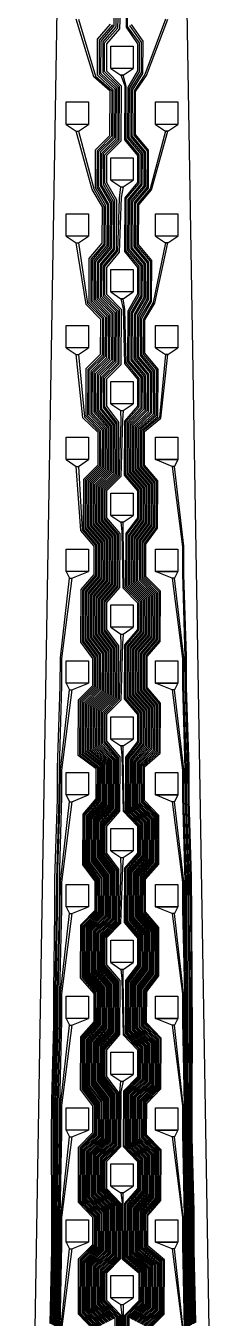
# Model space of a CAD drawing. Header units: inches. Extents: x 106592 to 209533, y 57057 to 74911.
# Drawn here: x 114342 to 114428, y 66934 to 67512 of the extents above; entities that cross this region are included whole.
import ezdxf

# ---------------------------------------------------------------- set-up
doc = ezdxf.new("R2010")
doc.units = ezdxf.units.IN
doc.header["$MEASUREMENT"] = 0
for name, color, linetype in [('metal', 221, 'Continuous'), ('nitride window', 40, 'Continuous'), ('profile', 140, 'Continuous')]:
    doc.layers.add(name, color=color, linetype=linetype)

msp = doc.modelspace()

# ---------------------------------------------------------------- linework, layer by layer
at = {"layer": 'metal'}
for points in [[(114377.54, 66932.12), (114371.04, 66938.87), (114371.1, 66957.5), (114377.47, 66964), (114377.54, 66982.12), (114371.04, 66988.87), (114371.1, 67007.5), (114377.47, 67014), (114377.54, 67032.12), (114372.04, 67039.37), (114372.09, 67056.99), (114377.97, 67063.74), (114378.04, 67082.37), (114372.04, 67089.37), (114372.09, 67106.99), (114378.47, 67113.49), (114378.54, 67132.62), (114373.04, 67139.87), (114373.09, 67156.47), (114378.96, 67163.23), (114379.04, 67182.87), (114372.14, 67189.42), (114372.19, 67206.93), (114378.66, 67213.38), (114378.74, 67232.72), (114373.34, 67240.02), (114373.38, 67256.32), (114379.26, 67263.07), (114379.34, 67283.02), (114373.34, 67290.02), (114373.38, 67306.32), (114379.85, 67312.77), (114379.94, 67333.32), (114374.04, 67340.37), (114374.08, 67355.96), (114380.55, 67362.4), (114380.64, 67383.67), (114374.04, 67390.37), (114374.08, 67405.96), (114379.85, 67412.77), (114379.94, 67433.32), (114375.44, 67441.07), (114375.47, 67455.23), (114381.94, 67461.68), (114382.04, 67484.37), (114375.14, 67490.92), (114375.17, 67505.39), (114381.05, 67512.15), (114381.14, 67533.92)], [(114381.94, 67534.32), (114381.84, 67511.74), (114375.96, 67504.98), (114375.94, 67491.32), (114382.74, 67484.72), (114382.63, 67461.32), (114376.16, 67454.87), (114376.14, 67441.42), (114380.64, 67433.67), (114380.55, 67412.4), (114374.77, 67405.6), (114374.74, 67390.72), (114381.34, 67384.02), (114381.24, 67362.04), (114374.77, 67355.6), (114374.74, 67340.72), (114380.54, 67333.62), (114380.45, 67312.46), (114373.98, 67306.01), (114373.94, 67290.32), (114379.94, 67283.32), (114379.85, 67262.77), (114373.98, 67256.01), (114373.94, 67240.32), (114379.34, 67233.02), (114379.26, 67213.07), (114372.79, 67206.63), (114372.74, 67189.72), (114379.54, 67183.12), (114379.46, 67162.97), (114373.58, 67156.21), (114373.54, 67140.12), (114379.04, 67132.87), (114378.96, 67113.23), (114372.59, 67106.73), (114372.54, 67089.62), (114378.54, 67082.62), (114378.47, 67063.49), (114372.59, 67056.73), (114372.54, 67039.62), (114378.04, 67032.37), (114377.97, 67013.74), (114371.6, 67007.24), (114371.54, 66989.12), (114378.04, 66982.37), (114377.97, 66963.74), (114371.6, 66957.24), (114371.54, 66939.12), (114378.04, 66932.37)], [(114378.54, 66932.62), (114372.04, 66939.37), (114372.09, 66956.99), (114378.47, 66963.49), (114378.54, 66982.62), (114372.04, 66989.37), (114372.09, 67006.99), (114378.47, 67013.49), (114378.54, 67032.62), (114373.04, 67039.87), (114373.09, 67056.47), (114378.96, 67063.23), (114379.04, 67082.87), (114373.04, 67089.87), (114373.09, 67106.47), (114379.46, 67112.97), (114379.54, 67133.12), (114374.04, 67140.37), (114374.08, 67155.96), (114379.95, 67162.71), (114380.04, 67183.37), (114373.34, 67190.02), (114373.38, 67206.32), (114379.85, 67212.77), (114379.94, 67233.32), (114374.54, 67240.62), (114374.57, 67255.7), (114380.45, 67262.46), (114380.54, 67283.62), (114374.54, 67290.62), (114374.57, 67305.7), (114381.05, 67312.15), (114381.14, 67333.92), (114375.44, 67341.07), (114375.47, 67355.23), (114381.94, 67361.68), (114382.04, 67384.37), (114375.44, 67391.07), (114375.47, 67405.23), (114381.24, 67412.04), (114381.34, 67434.02), (114376.84, 67441.77), (114376.86, 67454.51), (114383.33, 67460.96), (114383.44, 67485.07), (114376.74, 67491.72), (114376.76, 67504.56), (114382.63, 67511.32), (114383.54, 67535.12)], [(114384.34, 67535.52), (114383.43, 67510.91), (114377.55, 67504.15), (114377.55, 67492.13), (114384.14, 67485.42), (114384.02, 67460.6), (114377.55, 67454.15), (114377.54, 67442.12), (114382.04, 67434.37), (114381.94, 67411.68), (114376.16, 67404.87), (114376.14, 67391.42), (114382.74, 67384.72), (114382.63, 67361.32), (114376.16, 67354.87), (114376.14, 67341.42), (114381.74, 67334.22), (114381.64, 67311.84), (114375.17, 67305.39), (114375.14, 67290.92), (114381.14, 67283.92), (114381.05, 67262.15), (114375.17, 67255.39), (114375.14, 67240.92), (114380.54, 67233.62), (114380.45, 67212.46), (114373.98, 67206.01), (114373.94, 67190.32), (114380.54, 67183.62), (114380.45, 67162.46), (114374.57, 67155.7), (114374.54, 67140.62), (114380.04, 67133.37), (114379.95, 67112.71), (114373.58, 67106.21), (114373.54, 67090.12), (114379.54, 67083.12), (114379.46, 67062.97), (114373.58, 67056.21), (114373.54, 67040.12), (114379.04, 67032.87), (114378.96, 67013.23), (114372.59, 67006.73), (114372.54, 66989.62), (114379.04, 66982.87), (114378.96, 66963.23), (114372.59, 66956.73), (114372.54, 66939.62), (114379.04, 66932.87)], [(114386.44, 67534.92), (114386.34, 67511.52), (114391.54, 67504.12), (114391.52, 67492.09), (114387.13, 67484.56), (114387.04, 67461.87), (114392.94, 67454.82), (114392.91, 67441.37), (114387.13, 67434.56), (114387.04, 67411.87), (114392.94, 67404.82), (114392.91, 67391.37), (114388.52, 67383.84), (114388.44, 67362.57), (114394.34, 67355.52), (114394.3, 67340.65), (114388.02, 67334.1), (114387.94, 67312.32), (114393.94, 67305.32), (114393.9, 67290.86), (114388.62, 67283.79), (114388.54, 67262.62), (114395.14, 67255.92), (114395.09, 67240.24), (114389.22, 67233.48), (114389.14, 67212.92), (114395.14, 67205.92), (114395.09, 67190.24), (114389.12, 67183.53), (114389.04, 67162.87), (114395.54, 67156.12), (114395.49, 67140.03), (114389.61, 67133.27), (114389.54, 67113.12), (114395.54, 67106.12), (114395.49, 67090.03), (114390.11, 67083.02), (114390.04, 67063.37), (114396.54, 67056.62), (114396.48, 67039.52), (114390.11, 67033.02), (114390.04, 67013.37), (114396.54, 67006.62), (114396.48, 66989.52), (114390.6, 66982.76), (114390.54, 66963.62), (114398.04, 66957.37), (114397.97, 66938.74), (114391.6, 66932.24)], [(114392.09, 66931.99), (114398.47, 66938.49), (114398.54, 66957.62), (114391.04, 66963.87), (114391.1, 66982.5), (114396.98, 66989.26), (114397.04, 67006.87), (114390.54, 67013.62), (114390.6, 67032.76), (114396.98, 67039.26), (114397.04, 67056.87), (114390.54, 67063.62), (114390.6, 67082.76), (114395.98, 67089.77), (114396.04, 67106.37), (114390.04, 67113.37), (114390.11, 67133.02), (114395.98, 67139.77), (114396.04, 67156.37), (114389.54, 67163.12), (114389.61, 67183.27), (114395.69, 67189.93), (114395.74, 67206.22), (114389.74, 67213.22), (114389.81, 67233.17), (114395.69, 67239.93), (114395.74, 67256.22), (114389.14, 67262.92), (114389.22, 67283.48), (114394.5, 67290.55), (114394.54, 67305.62), (114388.54, 67312.62), (114388.62, 67333.79), (114394.99, 67340.29), (114395.04, 67355.87), (114389.14, 67362.92), (114389.22, 67383.48), (114393.6, 67391.01), (114393.64, 67405.17), (114387.74, 67412.22), (114387.83, 67434.2), (114393.6, 67441.01), (114393.64, 67455.17), (114387.74, 67462.22), (114387.83, 67484.2), (114392.31, 67491.68), (114392.34, 67504.52), (114387.02, 67511.92), (114387.23, 67534.51)], [(114375.54, 66931.12), (114369.04, 66937.87), (114369.12, 66958.53), (114375.49, 66965.03), (114375.54, 66981.12), (114369.04, 66987.87), (114369.12, 67008.53), (114375.49, 67015.03), (114375.54, 67031.12), (114370.04, 67038.37), (114370.11, 67058.02), (114375.98, 67064.77), (114376.04, 67081.37), (114370.04, 67088.37), (114370.11, 67108.02), (114376.48, 67114.52), (114376.54, 67131.62), (114371.04, 67138.87), (114371.1, 67157.5), (114376.98, 67164.26), (114377.04, 67181.87), (114369.74, 67188.22), (114369.81, 67208.17), (114376.28, 67214.62), (114376.34, 67231.52), (114370.94, 67238.82), (114371, 67257.55), (114376.88, 67264.31), (114376.94, 67281.82), (114370.94, 67288.82), (114371, 67307.55), (114377.47, 67314), (114377.54, 67332.12), (114371.24, 67338.97), (114371.3, 67357.4), (114377.77, 67363.85), (114377.84, 67382.27), (114371.24, 67388.97), (114371.3, 67407.4), (114377.08, 67414.21), (114377.14, 67431.92), (114372.64, 67439.67), (114372.69, 67456.68), (114379.16, 67463.13), (114379.24, 67482.97), (114371.94, 67489.32), (114364.04, 67515.12)], [(114365.04, 67515.12), (114372.74, 67489.72), (114379.94, 67483.32), (114379.85, 67462.77), (114373.38, 67456.32), (114373.34, 67440.02), (114377.84, 67432.27), (114377.77, 67413.85), (114371.99, 67407.04), (114371.94, 67389.32), (114378.54, 67382.62), (114378.47, 67363.49), (114371.99, 67357.04), (114371.94, 67339.32), (114378.14, 67332.42), (114378.07, 67313.69), (114371.6, 67307.24), (114371.54, 67289.12), (114377.54, 67282.12), (114377.47, 67264), (114371.6, 67257.24), (114371.54, 67239.12), (114376.94, 67231.82), (114376.88, 67214.31), (114370.41, 67207.86), (114370.34, 67188.52), (114377.54, 67182.12), (114377.47, 67164), (114371.6, 67157.24), (114371.54, 67139.12), (114377.04, 67131.87), (114376.98, 67114.26), (114370.6, 67107.76), (114370.54, 67088.62), (114376.54, 67081.62), (114376.48, 67064.52), (114370.6, 67057.76), (114370.54, 67038.62), (114376.04, 67031.37), (114375.98, 67014.77), (114369.61, 67008.27), (114369.54, 66988.12), (114376.04, 66981.37), (114375.98, 66964.77), (114369.61, 66958.27), (114369.54, 66938.12), (114376.04, 66931.37)], [(114376.54, 66931.62), (114370.04, 66938.37), (114370.11, 66958.02), (114376.48, 66964.52), (114376.54, 66981.62), (114370.04, 66988.37), (114370.11, 67008.02), (114376.48, 67014.52), (114376.54, 67031.62), (114371.04, 67038.87), (114371.1, 67057.5), (114376.98, 67064.26), (114377.04, 67081.87), (114371.04, 67088.87), (114371.1, 67107.5), (114377.47, 67114), (114377.54, 67132.12), (114372.04, 67139.37), (114372.09, 67156.99), (114377.97, 67163.74), (114378.04, 67182.37), (114370.94, 67188.82), (114371, 67207.55), (114377.47, 67214), (114377.54, 67232.12), (114372.14, 67239.42), (114372.19, 67256.93), (114378.07, 67263.69), (114378.14, 67282.42), (114372.14, 67289.42), (114372.19, 67306.93), (114378.66, 67313.38), (114378.74, 67332.72), (114372.64, 67339.67), (114372.69, 67356.68), (114379.16, 67363.13), (114379.24, 67382.97), (114372.64, 67389.67), (114372.69, 67406.68), (114378.47, 67413.49), (114378.54, 67432.62), (114374.04, 67440.37), (114374.08, 67455.96), (114380.55, 67462.4), (114380.55, 67483.63), (114373.54, 67490.12), (114373.58, 67506.21), (114379.46, 67512.97)], [(114380.25, 67512.56), (114374.38, 67505.8), (114374.34, 67490.52), (114381.34, 67484.02), (114381.24, 67462.04), (114374.77, 67455.6), (114374.74, 67440.72), (114379.24, 67432.97), (114379.16, 67413.13), (114373.38, 67406.32), (114373.34, 67390.02), (114379.94, 67383.32), (114379.85, 67362.77), (114373.38, 67356.32), (114373.34, 67340.02), (114379.34, 67333.02), (114379.26, 67313.07), (114372.79, 67306.63), (114372.74, 67289.72), (114378.74, 67282.72), (114378.66, 67263.38), (114372.79, 67256.63), (114372.74, 67239.72), (114378.14, 67232.42), (114378.07, 67213.69), (114371.6, 67207.24), (114371.54, 67189.12), (114378.54, 67182.62), (114378.47, 67163.49), (114372.59, 67156.73), (114372.54, 67139.62), (114378.04, 67132.37), (114377.97, 67113.74), (114371.6, 67107.24), (114371.54, 67089.12), (114377.54, 67082.12), (114377.47, 67064), (114371.6, 67057.24), (114371.54, 67039.12), (114377.04, 67031.87), (114376.98, 67014.26), (114370.6, 67007.76), (114370.54, 66988.62), (114377.04, 66981.87), (114376.98, 66964.26), (114370.6, 66957.76), (114370.54, 66938.62), (114377.04, 66931.87)], [(114387.94, 67512.32), (114393.14, 67504.92), (114393.11, 67491.27), (114388.52, 67483.84), (114388.44, 67462.57), (114394.34, 67455.52), (114394.3, 67440.65), (114388.52, 67433.84), (114388.44, 67412.57), (114394.34, 67405.52), (114394.3, 67390.65), (114389.91, 67383.12), (114389.84, 67363.27), (114395.74, 67356.22), (114395.69, 67339.93), (114389.22, 67333.48), (114389.14, 67312.92), (114395.14, 67305.92), (114395.09, 67290.24), (114389.81, 67283.17), (114389.74, 67263.22), (114396.34, 67256.52), (114396.28, 67239.62), (114390.41, 67232.86), (114390.34, 67213.52), (114396.34, 67206.52), (114396.28, 67189.62), (114390.11, 67183.02), (114390.04, 67163.37), (114396.54, 67156.62), (114396.48, 67139.52), (114390.6, 67132.76), (114390.54, 67113.62), (114396.54, 67106.62), (114396.48, 67089.52), (114391.1, 67082.5), (114391.04, 67063.87), (114397.54, 67057.12), (114397.47, 67039), (114391.1, 67032.5), (114391.04, 67013.87), (114397.54, 67007.12), (114397.47, 66989), (114391.6, 66982.24), (114391.54, 66964.12), (114399.04, 66957.87), (114398.96, 66938.23), (114392.59, 66931.73)], [(114393.09, 66931.47), (114399.46, 66937.97), (114399.54, 66958.12), (114392.04, 66964.37), (114392.09, 66981.99), (114397.97, 66988.74), (114398.04, 67007.37), (114391.54, 67014.12), (114391.6, 67032.24), (114397.97, 67038.74), (114398.04, 67057.37), (114391.54, 67064.12), (114391.6, 67082.24), (114396.98, 67089.26), (114397.04, 67106.87), (114391.04, 67113.87), (114391.1, 67132.5), (114396.98, 67139.26), (114397.04, 67156.87), (114390.54, 67163.62), (114390.6, 67182.76), (114396.88, 67189.31), (114396.94, 67206.82), (114390.94, 67213.82), (114391, 67232.55), (114396.88, 67239.31), (114396.94, 67256.82), (114390.34, 67263.52), (114390.41, 67282.86), (114395.69, 67289.93), (114395.74, 67306.22), (114389.74, 67313.22), (114389.81, 67333.17), (114396.38, 67339.57), (114396.44, 67356.57), (114390.54, 67363.62), (114390.6, 67382.76), (114394.99, 67390.29), (114395.04, 67405.87), (114389.14, 67412.92), (114389.22, 67433.48), (114394.99, 67440.29), (114395.04, 67455.87), (114389.14, 67462.92), (114389.22, 67483.48), (114393.9, 67490.86), (114393.94, 67505.32), (114388.74, 67512.72)], [(114404.04, 67515.12), (114394.69, 67490.44), (114389.91, 67483.12), (114389.84, 67463.27), (114395.74, 67456.22), (114395.69, 67439.93), (114389.91, 67433.12), (114389.84, 67413.27), (114395.74, 67406.22), (114395.69, 67389.93), (114391.3, 67382.4), (114391.24, 67363.97), (114397.14, 67356.92), (114397.08, 67339.21), (114390.41, 67332.86), (114390.34, 67313.52), (114396.34, 67306.52), (114396.28, 67289.62), (114391, 67282.55), (114390.94, 67263.82), (114397.54, 67257.12), (114397.47, 67239), (114391.6, 67232.24), (114391.54, 67214.12), (114397.54, 67207.12), (114397.47, 67189), (114391.1, 67182.5), (114391.04, 67163.87), (114397.54, 67157.12), (114397.47, 67139), (114391.6, 67132.24), (114391.54, 67114.12), (114397.54, 67107.12), (114397.47, 67089), (114392.09, 67081.99), (114392.04, 67064.37), (114398.54, 67057.62), (114398.47, 67038.49), (114392.09, 67031.99), (114392.04, 67014.37), (114398.54, 67007.62), (114398.47, 66988.49), (114392.59, 66981.73), (114392.54, 66964.62), (114400.04, 66958.37), (114399.95, 66937.71), (114393.58, 66931.21)], [(114394.08, 66930.96), (114400.45, 66937.46), (114400.54, 66958.62), (114393.04, 66964.87), (114393.09, 66981.47), (114398.96, 66988.23), (114399.04, 67007.87), (114392.54, 67014.62), (114392.59, 67031.73), (114398.96, 67038.23), (114399.04, 67057.87), (114392.54, 67064.62), (114392.59, 67081.73), (114397.97, 67088.74), (114398.04, 67107.37), (114392.04, 67114.37), (114392.09, 67131.99), (114397.97, 67138.74), (114398.04, 67157.37), (114391.54, 67164.12), (114391.6, 67182.24), (114398.07, 67188.69), (114398.14, 67207.42), (114392.14, 67214.42), (114392.19, 67231.93), (114398.07, 67238.69), (114398.14, 67257.42), (114391.54, 67264.12), (114391.6, 67282.24), (114396.88, 67289.31), (114396.94, 67306.82), (114390.94, 67313.82), (114391, 67332.55), (114397.77, 67338.85), (114397.84, 67357.27), (114391.94, 67364.32), (114391.99, 67382.04), (114396.38, 67389.57), (114396.44, 67406.57), (114390.54, 67413.62), (114390.6, 67432.76), (114396.38, 67439.57), (114396.44, 67456.57), (114390.54, 67463.62), (114390.6, 67482.76), (114395.49, 67490.03), (114405.04, 67515.12)], [(114391.1, 66932.5), (114397.47, 66939), (114397.54, 66957.12), (114390.04, 66963.37), (114390.11, 66983.02), (114395.98, 66989.77), (114396.04, 67006.37), (114389.54, 67013.12), (114389.61, 67033.27), (114395.98, 67039.77), (114396.04, 67056.37), (114389.54, 67063.12), (114389.61, 67083.27), (114394.99, 67090.29), (114395.04, 67105.87), (114389.04, 67112.87), (114389.12, 67133.53), (114394.99, 67140.29), (114395.04, 67155.87), (114388.54, 67162.62), (114388.62, 67183.79), (114394.5, 67190.55), (114394.54, 67205.62), (114388.54, 67212.62), (114388.62, 67233.79), (114394.5, 67240.55), (114394.54, 67255.62), (114387.94, 67262.32), (114388.02, 67284.1), (114393.31, 67291.17), (114393.34, 67305.02), (114387.34, 67312.02), (114387.43, 67334.41), (114393.6, 67341.01), (114393.64, 67355.17), (114387.74, 67362.22), (114387.83, 67384.2), (114392.21, 67391.73), (114392.24, 67404.47), (114386.34, 67411.52), (114386.44, 67434.92), (114392.21, 67441.73), (114392.24, 67454.47), (114386.34, 67461.52), (114386.34, 67484.98), (114385.04, 67490.12), (114385.04, 67490.12), (114384.04, 67490.12), (114385.74, 67485.28), (114385.64, 67461.17), (114391.54, 67454.12), (114391.52, 67442.09), (114385.74, 67435.28), (114385.64, 67411.17), (114391.54, 67404.12), (114391.52, 67392.09), (114387.13, 67384.56), (114387.04, 67361.87), (114392.94, 67354.82), (114392.91, 67341.37), (114386.83, 67334.72), (114386.74, 67311.72), (114392.74, 67304.72), (114392.71, 67291.47), (114387.43, 67284.41), (114387.34, 67262.02), (114393.94, 67255.32), (114393.9, 67240.86), (114388.02, 67234.1), (114387.94, 67212.32), (114393.94, 67205.32), (114393.9, 67190.86), (114388.12, 67184.05), (114388.04, 67162.37), (114394.54, 67155.62), (114394.5, 67140.55), (114388.62, 67133.79), (114388.54, 67112.62), (114394.54, 67105.62), (114394.5, 67090.55), (114389.12, 67083.53), (114389.04, 67062.87), (114395.54, 67056.12), (114395.49, 67040.03), (114389.12, 67033.53), (114389.04, 67012.87), (114395.54, 67006.12), (114395.49, 66990.03), (114389.61, 66983.27), (114389.54, 66963.12), (114397.04, 66956.87), (114396.98, 66939.26), (114390.6, 66932.76)], [(114374.54, 66930.62), (114368.04, 66937.37), (114368.12, 66959.05), (114374.5, 66965.55), (114374.54, 66980.62), (114368.04, 66987.37), (114368.12, 67009.05), (114374.5, 67015.55), (114374.54, 67030.62), (114369.04, 67037.87), (114369.12, 67058.53), (114374.99, 67065.29), (114375.04, 67080.87), (114369.04, 67087.87), (114369.12, 67108.53), (114375.49, 67115.03), (114375.54, 67131.12), (114370.04, 67138.37), (114370.11, 67158.02), (114375.98, 67164.77), (114376.04, 67181.37), (114368.54, 67187.62), (114368.62, 67208.79), (114375.09, 67215.24), (114375.14, 67230.92), (114369.74, 67238.22), (114369.81, 67258.17), (114375.69, 67264.93), (114375.74, 67281.22), (114369.74, 67288.22), (114369.81, 67308.17), (114376.28, 67314.62), (114376.34, 67331.52), (114369.84, 67338.27), (114369.91, 67358.12), (114376.38, 67364.57), (114376.44, 67381.57), (114369.84, 67388.27), (114369.91, 67408.12), (114375.69, 67414.93), (114375.74, 67431.22), (114371.24, 67438.97), (114364.04, 67465.12), (114364.04, 67465.12), (114365.04, 67465.12), (114371.94, 67439.32), (114376.44, 67431.57), (114376.38, 67414.57), (114370.6, 67407.76), (114370.54, 67388.62), (114377.14, 67381.92), (114377.08, 67364.21), (114370.6, 67357.76), (114370.54, 67338.62), (114376.94, 67331.82), (114376.88, 67314.31), (114370.41, 67307.86), (114370.34, 67288.52), (114376.34, 67281.52), (114376.28, 67264.62), (114370.41, 67257.86), (114370.34, 67238.52), (114375.74, 67231.22), (114375.69, 67214.93), (114369.22, 67208.48), (114369.14, 67187.92), (114376.54, 67181.62), (114376.48, 67164.52), (114370.6, 67157.76), (114370.54, 67138.62), (114376.04, 67131.37), (114375.98, 67114.77), (114369.61, 67108.27), (114369.54, 67088.12), (114375.54, 67081.12), (114375.49, 67065.03), (114369.61, 67058.27), (114369.54, 67038.12), (114375.04, 67030.87), (114374.99, 67015.29), (114368.62, 67008.79), (114368.54, 66987.62), (114375.04, 66980.87), (114374.99, 66965.29), (114368.62, 66958.79), (114368.54, 66937.62), (114375.04, 66930.87)], [(114395.07, 66930.44), (114401.44, 66936.94), (114401.54, 66959.12), (114394.04, 66965.37), (114394.08, 66980.96), (114399.95, 66987.71), (114400.04, 67008.37), (114393.54, 67015.12), (114393.58, 67031.21), (114399.95, 67037.71), (114400.04, 67058.37), (114393.54, 67065.12), (114393.58, 67081.21), (114398.96, 67088.23), (114399.04, 67107.87), (114393.04, 67114.87), (114393.09, 67131.47), (114398.96, 67138.23), (114399.04, 67157.87), (114392.54, 67164.62), (114392.59, 67181.73), (114399.26, 67188.07), (114399.34, 67208.02), (114393.34, 67215.02), (114393.38, 67231.32), (114399.26, 67238.07), (114399.34, 67258.02), (114392.74, 67264.72), (114392.79, 67281.63), (114398.07, 67288.69), (114398.14, 67307.42), (114392.14, 67314.42), (114392.19, 67331.93), (114399.16, 67338.13), (114399.24, 67357.97), (114393.34, 67365.02), (114393.38, 67381.32), (114397.77, 67388.85), (114397.84, 67407.27), (114391.94, 67414.32), (114391.99, 67432.04), (114397.77, 67438.85), (114405.04, 67465.12), (114405.04, 67465.12), (114404.04, 67465.12), (114397.08, 67439.21), (114391.3, 67432.4), (114391.24, 67413.97), (114397.14, 67406.92), (114397.08, 67389.21), (114392.69, 67381.68), (114392.64, 67364.67), (114398.54, 67357.62), (114398.47, 67338.49), (114391.6, 67332.24), (114391.54, 67314.12), (114397.54, 67307.12), (114397.47, 67289), (114392.19, 67281.93), (114392.14, 67264.42), (114398.74, 67257.72), (114398.66, 67238.38), (114392.79, 67231.63), (114392.74, 67214.72), (114398.74, 67207.72), (114398.66, 67188.38), (114392.09, 67181.99), (114392.04, 67164.37), (114398.54, 67157.62), (114398.47, 67138.49), (114392.59, 67131.73), (114392.54, 67114.62), (114398.54, 67107.62), (114398.47, 67088.49), (114393.09, 67081.47), (114393.04, 67064.87), (114399.54, 67058.12), (114399.46, 67037.97), (114393.09, 67031.47), (114393.04, 67014.87), (114399.54, 67008.12), (114399.46, 66987.97), (114393.58, 66981.21), (114393.54, 66965.12), (114401.04, 66958.87), (114400.95, 66937.2), (114394.57, 66930.7)], [(114379.54, 66933.12), (114373.04, 66939.87), (114373.09, 66956.47), (114379.46, 66962.97), (114379.54, 66983.12), (114373.04, 66989.87), (114373.09, 67006.47), (114379.46, 67012.97), (114379.54, 67033.12), (114374.04, 67040.37), (114374.08, 67055.96), (114379.95, 67062.71), (114380.04, 67083.37), (114374.04, 67090.37), (114374.08, 67105.96), (114380.45, 67112.46), (114380.54, 67133.62), (114375.04, 67140.87), (114375.07, 67155.44), (114380.95, 67162.2), (114381.04, 67183.87), (114374.54, 67190.62), (114374.57, 67205.7), (114381.05, 67212.15), (114381.14, 67233.92), (114375.74, 67241.22), (114375.76, 67255.08), (114381.64, 67261.84), (114381.74, 67284.22), (114375.74, 67291.22), (114375.76, 67305.08), (114382.24, 67311.53), (114382.34, 67334.52), (114376.84, 67341.77), (114376.86, 67354.51), (114383.33, 67360.96), (114383.44, 67385.07), (114376.84, 67391.77), (114376.86, 67404.51), (114382.63, 67411.32), (114383.44, 67435.07), (114384.04, 67440.12), (114384.04, 67440.12), (114385.04, 67440.12), (114384.14, 67435.42), (114383.33, 67410.96), (114377.55, 67404.15), (114377.54, 67392.12), (114384.14, 67385.42), (114384.02, 67360.6), (114377.55, 67354.15), (114377.54, 67342.12), (114382.94, 67334.82), (114382.83, 67311.22), (114376.36, 67304.77), (114376.34, 67291.52), (114382.34, 67284.52), (114382.24, 67261.53), (114376.36, 67254.77), (114376.34, 67241.52), (114381.74, 67234.22), (114381.64, 67211.84), (114375.17, 67205.39), (114375.14, 67190.92), (114381.54, 67184.12), (114381.44, 67161.94), (114375.57, 67155.18), (114375.54, 67141.12), (114381.04, 67133.87), (114380.95, 67112.2), (114374.57, 67105.7), (114374.54, 67090.62), (114380.54, 67083.62), (114380.45, 67062.46), (114374.57, 67055.7), (114374.54, 67040.62), (114380.04, 67033.37), (114379.95, 67012.71), (114373.58, 67006.21), (114373.54, 66990.12), (114380.04, 66983.37), (114379.95, 66962.71), (114373.58, 66956.21), (114373.54, 66940.12), (114380.04, 66933.37)], [(114373.54, 66930.12), (114367.04, 66936.87), (114367.13, 66959.56), (114373.5, 66966.06), (114373.54, 66980.12), (114367.04, 66986.87), (114367.13, 67009.56), (114373.5, 67016.06), (114373.54, 67030.12), (114368.04, 67037.37), (114368.12, 67059.05), (114374, 67065.8), (114374.04, 67080.37), (114368.04, 67087.37), (114368.12, 67109.05), (114374.5, 67115.55), (114374.54, 67130.62), (114369.04, 67137.87), (114369.12, 67158.53), (114374.99, 67165.29), (114375.04, 67180.87), (114367.34, 67187.02), (114367.43, 67209.41), (114373.9, 67215.86), (114373.94, 67230.32), (114368.54, 67237.62), (114368.62, 67258.79), (114374.5, 67265.55), (114374.54, 67280.62), (114368.54, 67287.62), (114368.62, 67308.79), (114375.09, 67315.24), (114375.14, 67330.92), (114368.44, 67337.57), (114368.52, 67358.84), (114374.99, 67365.29), (114375.04, 67380.87), (114368.44, 67387.57), (114364.04, 67415.12), (114364.04, 67415.12), (114365.04, 67415.12), (114369.14, 67387.92), (114375.74, 67381.22), (114375.69, 67364.93), (114369.22, 67358.48), (114369.14, 67337.92), (114375.74, 67331.22), (114375.69, 67314.93), (114369.22, 67308.48), (114369.14, 67287.92), (114375.14, 67280.92), (114375.09, 67265.24), (114369.22, 67258.48), (114369.14, 67237.92), (114374.54, 67230.62), (114374.5, 67215.55), (114368.02, 67209.1), (114367.94, 67187.32), (114375.54, 67181.12), (114375.49, 67165.03), (114369.61, 67158.27), (114369.54, 67138.12), (114375.04, 67130.87), (114374.99, 67115.29), (114368.62, 67108.79), (114368.54, 67087.62), (114374.54, 67080.62), (114374.5, 67065.55), (114368.62, 67058.79), (114368.54, 67037.62), (114374.04, 67030.37), (114374, 67015.8), (114367.63, 67009.3), (114367.54, 66987.12), (114374.04, 66980.37), (114374, 66965.8), (114367.63, 66959.3), (114367.54, 66937.12), (114374.04, 66930.37)], [(114396.06, 66929.93), (114402.43, 66936.43), (114402.54, 66959.62), (114395.04, 66965.87), (114395.07, 66980.44), (114400.95, 66987.2), (114401.04, 67008.87), (114394.54, 67015.62), (114394.57, 67030.7), (114400.95, 67037.2), (114401.04, 67058.87), (114394.54, 67065.62), (114394.57, 67080.7), (114399.95, 67087.71), (114400.04, 67108.37), (114394.04, 67115.37), (114394.08, 67130.96), (114399.95, 67137.71), (114400.04, 67158.37), (114393.54, 67165.12), (114393.58, 67181.21), (114400.45, 67187.46), (114400.54, 67208.62), (114394.54, 67215.62), (114394.57, 67230.7), (114400.45, 67237.46), (114400.54, 67258.62), (114393.94, 67265.32), (114393.98, 67281.01), (114399.26, 67288.07), (114399.34, 67308.02), (114393.34, 67315.02), (114393.38, 67331.32), (114400.55, 67337.4), (114400.64, 67358.67), (114394.74, 67365.72), (114394.77, 67380.6), (114399.16, 67388.13), (114405.04, 67415.12), (114405.04, 67415.12), (114404.04, 67415.12), (114398.47, 67388.49), (114394.08, 67380.96), (114394.04, 67365.37), (114399.94, 67358.32), (114399.85, 67337.77), (114392.79, 67331.63), (114392.74, 67314.72), (114398.74, 67307.72), (114398.66, 67288.38), (114393.38, 67281.32), (114393.34, 67265.02), (114399.94, 67258.32), (114399.85, 67237.77), (114393.98, 67231.01), (114393.94, 67215.32), (114399.94, 67208.32), (114399.85, 67187.77), (114393.09, 67181.47), (114393.04, 67164.87), (114399.54, 67158.12), (114399.46, 67137.97), (114393.58, 67131.21), (114393.54, 67115.12), (114399.54, 67108.12), (114399.46, 67087.97), (114394.08, 67080.96), (114394.04, 67065.37), (114400.54, 67058.62), (114400.45, 67037.46), (114394.08, 67030.96), (114394.04, 67015.37), (114400.54, 67008.62), (114400.45, 66987.46), (114394.57, 66980.7), (114394.54, 66965.62), (114402.04, 66959.37), (114401.94, 66936.68), (114395.57, 66930.18)], [(114390.11, 66933.02), (114396.48, 66939.52), (114396.54, 66956.62), (114389.04, 66962.87), (114389.12, 66983.53), (114394.99, 66990.29), (114395.04, 67005.87), (114388.54, 67012.62), (114388.62, 67033.79), (114394.99, 67040.29), (114395.04, 67055.87), (114388.54, 67062.62), (114388.62, 67083.79), (114394, 67090.8), (114394.04, 67105.37), (114388.04, 67112.37), (114388.12, 67134.05), (114394, 67140.8), (114394.04, 67155.37), (114387.54, 67162.12), (114387.63, 67184.3), (114393.31, 67191.17), (114393.34, 67205.02), (114387.34, 67212.02), (114387.43, 67234.41), (114393.31, 67241.17), (114393.34, 67255.02), (114386.74, 67261.72), (114386.83, 67284.72), (114392.12, 67291.78), (114392.14, 67304.42), (114386.14, 67311.42), (114386.24, 67335.03), (114392.21, 67341.73), (114392.24, 67354.47), (114386.34, 67361.52), (114385.74, 67385.28), (114385.04, 67390.12), (114385.04, 67390.12), (114384.04, 67390.12), (114385.05, 67385.64), (114385.64, 67361.17), (114391.54, 67354.12), (114391.52, 67342.09), (114385.64, 67335.33), (114385.54, 67311.12), (114391.54, 67304.12), (114391.52, 67292.09), (114386.24, 67285.03), (114386.14, 67261.42), (114392.74, 67254.72), (114392.71, 67241.47), (114386.83, 67234.72), (114386.74, 67211.72), (114392.74, 67204.72), (114392.71, 67191.47), (114387.13, 67184.56), (114387.04, 67161.87), (114393.54, 67155.12), (114393.5, 67141.06), (114387.63, 67134.3), (114387.54, 67112.12), (114393.54, 67105.12), (114393.5, 67091.06), (114388.12, 67084.05), (114388.04, 67062.37), (114394.54, 67055.62), (114394.5, 67040.55), (114388.12, 67034.05), (114388.04, 67012.37), (114394.54, 67005.62), (114394.5, 66990.55), (114388.62, 66983.79), (114388.54, 66962.62), (114396.04, 66956.37), (114395.98, 66939.77), (114389.61, 66933.27)], [(114372.54, 66929.62), (114366.04, 66936.37), (114366.14, 66960.08), (114372.51, 66966.58), (114372.54, 66979.62), (114366.04, 66986.37), (114366.14, 67010.08), (114372.51, 67016.58), (114372.54, 67029.62), (114367.04, 67036.87), (114367.13, 67059.56), (114373.01, 67066.32), (114373.04, 67079.87), (114367.04, 67086.87), (114367.13, 67109.56), (114373.5, 67116.06), (114373.54, 67130.12), (114368.04, 67137.37), (114368.12, 67159.05), (114374, 67165.8), (114374.04, 67180.37), (114366.14, 67186.42), (114366.24, 67210.03), (114372.71, 67216.47), (114372.74, 67229.72), (114367.34, 67237.02), (114367.43, 67259.41), (114373.31, 67266.17), (114373.34, 67280.02), (114367.34, 67287.02), (114367.43, 67309.41), (114373.9, 67315.86), (114373.94, 67330.32), (114367.04, 67336.87), (114364.04, 67365.12), (114364.04, 67365.12), (114365.04, 67365.12), (114367.74, 67337.22), (114374.54, 67330.62), (114374.5, 67315.55), (114368.02, 67309.1), (114367.94, 67287.32), (114373.94, 67280.32), (114373.9, 67265.86), (114368.02, 67259.1), (114367.94, 67237.32), (114373.34, 67230.02), (114373.31, 67216.17), (114366.83, 67209.72), (114366.74, 67186.72), (114374.54, 67180.62), (114374.5, 67165.55), (114368.62, 67158.79), (114368.54, 67137.62), (114374.04, 67130.37), (114374, 67115.8), (114367.63, 67109.3), (114367.54, 67087.12), (114373.54, 67080.12), (114373.5, 67066.06), (114367.63, 67059.3), (114367.54, 67037.12), (114373.04, 67029.87), (114373.01, 67016.32), (114366.64, 67009.82), (114366.54, 66986.62), (114373.04, 66979.87), (114373.01, 66966.32), (114366.64, 66959.82), (114366.54, 66936.62), (114373.04, 66929.87)], [(114397.05, 66929.41), (114403.43, 66935.91), (114403.54, 66960.12), (114396.04, 66966.37), (114396.06, 66979.93), (114401.94, 66986.68), (114402.04, 67009.37), (114395.54, 67016.12), (114395.57, 67030.18), (114401.94, 67036.68), (114402.04, 67059.37), (114395.54, 67066.12), (114395.57, 67080.18), (114400.95, 67087.2), (114401.04, 67108.87), (114395.04, 67115.87), (114395.07, 67130.44), (114400.95, 67137.2), (114401.04, 67158.87), (114394.54, 67165.62), (114394.57, 67180.7), (114401.64, 67186.84), (114401.74, 67209.22), (114395.74, 67216.22), (114395.76, 67230.08), (114401.64, 67236.84), (114401.74, 67259.22), (114395.14, 67265.92), (114395.17, 67280.39), (114400.45, 67287.46), (114400.54, 67308.62), (114394.54, 67315.62), (114394.57, 67330.7), (114401.94, 67336.68), (114405.04, 67365.12), (114405.04, 67365.12), (114404.04, 67365.12), (114401.24, 67337.04), (114393.98, 67331.01), (114393.94, 67315.32), (114399.94, 67308.32), (114399.85, 67287.77), (114394.57, 67280.7), (114394.54, 67265.62), (114401.14, 67258.92), (114401.05, 67237.15), (114395.17, 67230.39), (114395.14, 67215.92), (114401.14, 67208.92), (114401.05, 67187.15), (114394.08, 67180.96), (114394.04, 67165.37), (114400.54, 67158.62), (114400.45, 67137.46), (114394.57, 67130.7), (114394.54, 67115.62), (114400.54, 67108.62), (114400.45, 67087.46), (114395.07, 67080.44), (114395.04, 67065.87), (114401.54, 67059.12), (114401.44, 67036.94), (114395.07, 67030.44), (114395.04, 67015.87), (114401.54, 67009.12), (114401.44, 66986.94), (114395.57, 66980.18), (114395.54, 66966.12), (114403.04, 66959.87), (114402.93, 66936.17), (114396.56, 66929.67)], [(114380.54, 66933.62), (114374.04, 66940.37), (114374.08, 66955.96), (114380.45, 66962.46), (114380.54, 66983.62), (114374.04, 66990.37), (114374.08, 67005.96), (114380.45, 67012.46), (114380.54, 67033.62), (114375.04, 67040.87), (114375.07, 67055.44), (114380.95, 67062.2), (114381.04, 67083.87), (114375.04, 67090.87), (114375.07, 67105.44), (114381.44, 67111.94), (114381.54, 67134.12), (114376.04, 67141.37), (114376.06, 67154.93), (114381.94, 67161.68), (114382.04, 67184.37), (114375.74, 67191.22), (114375.76, 67205.08), (114382.24, 67211.53), (114382.34, 67234.52), (114376.94, 67241.82), (114376.96, 67254.46), (114382.83, 67261.22), (114382.94, 67284.82), (114376.94, 67291.82), (114376.96, 67304.46), (114383.43, 67310.91), (114384.14, 67335.42), (114384.04, 67340.12), (114384.04, 67340.12), (114385.04, 67340.12), (114384.74, 67335.72), (114384.02, 67310.6), (114377.55, 67304.15), (114377.55, 67292.13), (114383.54, 67285.12), (114383.43, 67260.91), (114377.55, 67254.15), (114377.55, 67242.13), (114382.94, 67234.82), (114382.83, 67211.22), (114376.36, 67204.77), (114376.34, 67191.52), (114382.54, 67184.62), (114382.43, 67161.43), (114376.56, 67154.67), (114376.54, 67141.62), (114382.04, 67134.37), (114381.94, 67111.68), (114375.57, 67105.18), (114375.54, 67091.12), (114381.54, 67084.12), (114381.44, 67061.94), (114375.57, 67055.18), (114375.54, 67041.12), (114381.04, 67033.87), (114380.95, 67012.2), (114374.57, 67005.7), (114374.54, 66990.62), (114381.04, 66983.87), (114380.95, 66962.2), (114374.57, 66955.7), (114374.54, 66940.62), (114381.04, 66933.87)], [(114371.54, 66929.12), (114365.04, 66935.87), (114365.15, 66960.59), (114371.52, 66967.09), (114371.54, 66979.12), (114365.04, 66985.87), (114365.15, 67010.59), (114371.52, 67017.09), (114371.54, 67029.12), (114366.04, 67036.37), (114366.14, 67060.08), (114372.02, 67066.83), (114372.04, 67079.37), (114366.04, 67086.37), (114366.14, 67110.08), (114372.51, 67116.58), (114372.54, 67129.62), (114367.04, 67136.87), (114367.13, 67159.56), (114373.01, 67166.32), (114373.04, 67179.87), (114364.94, 67185.82), (114365.05, 67210.64), (114371.52, 67217.09), (114371.54, 67229.12), (114366.14, 67236.42), (114366.24, 67260.03), (114372.12, 67266.78), (114372.14, 67279.42), (114366.14, 67286.42), (114364.04, 67315.12), (114364.04, 67315.12), (114365.04, 67315.12), (114366.74, 67286.72), (114372.74, 67279.72), (114372.71, 67266.47), (114366.83, 67259.72), (114366.74, 67236.72), (114372.14, 67229.42), (114372.12, 67216.78), (114365.64, 67210.33), (114365.54, 67186.12), (114373.54, 67180.12), (114373.5, 67166.06), (114367.63, 67159.3), (114367.54, 67137.12), (114373.04, 67129.87), (114373.01, 67116.32), (114366.64, 67109.82), (114366.54, 67086.62), (114372.54, 67079.62), (114372.51, 67066.58), (114366.64, 67059.82), (114366.54, 67036.62), (114372.04, 67029.37), (114372.02, 67016.83), (114365.64, 67010.33), (114365.54, 66986.12), (114372.04, 66979.37), (114372.02, 66966.83), (114365.64, 66960.33), (114365.54, 66936.12), (114372.04, 66929.37)], [(114417.54, 66932.12), (114416.74, 66964.52), (114416.74, 66981.72), (114415.94, 67014.92), (114415.94, 67031.32), (114416.04, 67064.87), (114415.98, 67081.47), (114415.74, 67115.02), (114415.69, 67131.32), (114414.54, 67165.62), (114414.5, 67180.7), (114413.34, 67216.22), (114413.31, 67230.08), (114412.14, 67266.82), (114412.12, 67279.46), (114408.04, 67315.12), (114408.04, 67315.12), (114407.04, 67315.12), (114411.52, 67279.15), (114411.52, 67267.13), (114412.71, 67229.77), (114412.74, 67216.52), (114413.9, 67180.39), (114413.94, 67165.92), (114415.09, 67131.01), (114415.14, 67115.32), (114415.49, 67081.21), (114415.54, 67065.12), (114415.54, 67031.12), (114415.54, 67015.12), (114416.34, 66981.52), (114416.34, 66964.72), (114417.14, 66931.92)], [(114389.12, 66933.53), (114395.49, 66940.03), (114395.54, 66956.12), (114388.04, 66962.37), (114388.12, 66984.05), (114394, 66990.8), (114394.04, 67005.37), (114387.54, 67012.12), (114387.63, 67034.3), (114394, 67040.8), (114394.04, 67055.37), (114387.54, 67062.12), (114387.63, 67084.3), (114393.01, 67091.32), (114393.04, 67104.87), (114387.04, 67111.87), (114387.13, 67134.56), (114393.01, 67141.32), (114393.04, 67154.87), (114386.54, 67161.62), (114386.64, 67184.82), (114392.12, 67191.78), (114392.14, 67204.42), (114386.14, 67211.42), (114386.24, 67235.03), (114392.12, 67241.78), (114392.14, 67254.42), (114385.54, 67261.12), (114385.05, 67285.64), (114385.04, 67290.12), (114385.04, 67290.12), (114384.04, 67290.12), (114384.45, 67285.95), (114384.94, 67260.82), (114391.54, 67254.12), (114391.52, 67242.09), (114385.64, 67235.33), (114385.54, 67211.12), (114391.54, 67204.12), (114391.52, 67192.09), (114386.14, 67185.08), (114386.04, 67161.37), (114392.54, 67154.62), (114392.51, 67141.58), (114386.64, 67134.82), (114386.54, 67111.62), (114392.54, 67104.62), (114392.51, 67091.58), (114387.13, 67084.56), (114387.04, 67061.87), (114393.54, 67055.12), (114393.5, 67041.06), (114387.13, 67034.56), (114387.04, 67011.87), (114393.54, 67005.12), (114393.5, 66991.06), (114387.63, 66984.3), (114387.54, 66962.12), (114395.04, 66955.87), (114394.99, 66940.29), (114388.62, 66933.79)], [(114352.34, 66931.72), (114353.14, 66964.92), (114353.14, 66981.32), (114353.04, 67014.87), (114353.09, 67031.47), (114354.04, 67065.37), (114354.08, 67080.96), (114354.54, 67115.62), (114354.57, 67130.7), (114355.74, 67166.22), (114355.76, 67180.08), (114356.94, 67216.82), (114356.96, 67229.46), (114361.04, 67265.12), (114361.04, 67265.12), (114362.04, 67265.12), (114357.55, 67229.15), (114357.55, 67217.13), (114356.36, 67179.77), (114356.34, 67166.52), (114355.17, 67130.39), (114355.14, 67115.92), (114354.57, 67080.7), (114354.54, 67065.62), (114353.58, 67031.21), (114353.54, 67015.12), (114353.54, 66981.12), (114353.54, 66965.12), (114352.74, 66931.52)], [(114416.74, 66931.72), (114415.94, 66964.92), (114415.94, 66981.32), (114415.14, 67015.32), (114415.14, 67030.92), (114415.04, 67065.37), (114414.99, 67080.96), (114414.54, 67115.62), (114414.5, 67130.7), (114413.34, 67166.22), (114413.31, 67180.08), (114412.14, 67216.82), (114412.12, 67229.46), (114408.04, 67265.12), (114408.04, 67265.12), (114407.04, 67265.12), (114411.52, 67229.15), (114411.52, 67217.13), (114412.71, 67179.77), (114412.74, 67166.52), (114413.9, 67130.39), (114413.94, 67115.92), (114414.5, 67080.7), (114414.54, 67065.62), (114414.74, 67030.72), (114414.74, 67015.52), (114415.54, 66981.12), (114415.54, 66965.12), (114416.34, 66931.52)], [(114381.44, 66911.94), (114381.54, 66934.12), (114375.04, 66940.87), (114375.07, 66955.44), (114381.44, 66961.94), (114381.54, 66984.12), (114375.04, 66990.87), (114375.07, 67005.44), (114381.44, 67011.94), (114381.54, 67034.12), (114376.04, 67041.37), (114376.06, 67054.93), (114381.94, 67061.68), (114382.04, 67084.37), (114376.04, 67091.37), (114376.06, 67104.93), (114382.43, 67111.43), (114382.54, 67134.62), (114377.04, 67141.87), (114377.05, 67154.41), (114382.93, 67161.17), (114383.04, 67184.87), (114376.94, 67191.82), (114376.96, 67204.46), (114383.43, 67210.91), (114384.14, 67235.42), (114384.04, 67240.12), (114384.04, 67240.12), (114385.04, 67240.12), (114384.74, 67235.72), (114384.02, 67210.6), (114377.55, 67204.15), (114377.55, 67192.13), (114383.54, 67185.12), (114383.43, 67160.91), (114377.55, 67154.15), (114377.55, 67142.13), (114383.04, 67134.87), (114382.93, 67111.17), (114376.56, 67104.67), (114376.54, 67091.62), (114382.54, 67084.62), (114382.43, 67061.43), (114376.56, 67054.67), (114376.54, 67041.62), (114382.04, 67034.37), (114381.94, 67011.68), (114375.57, 67005.18), (114375.54, 66991.12), (114382.04, 66984.37), (114381.94, 66961.68), (114375.57, 66955.18), (114375.54, 66941.12), (114382.04, 66934.37), (114381.94, 66911.68)], [(114353.14, 66931.32), (114353.94, 66965.32), (114353.94, 66980.92), (114354.04, 67015.37), (114354.08, 67030.96), (114355.04, 67065.87), (114355.07, 67080.44), (114355.74, 67116.22), (114355.76, 67130.08), (114356.94, 67166.82), (114356.96, 67179.46), (114361.04, 67215.12), (114361.04, 67215.12), (114362.04, 67215.12), (114357.55, 67179.15), (114357.55, 67167.13), (114356.36, 67129.77), (114356.36, 67116.53), (114355.57, 67080.18), (114355.54, 67066.12), (114354.57, 67030.7), (114354.54, 67015.62), (114354.34, 66980.72), (114354.34, 66965.52), (114353.54, 66931.12)], [(114415.94, 66931.32), (114415.14, 66965.32), (114415.14, 66980.92), (114414.34, 67015.72), (114414.34, 67030.52), (114414.04, 67065.87), (114414, 67080.44), (114413.34, 67116.22), (114413.31, 67130.08), (114412.14, 67166.82), (114412.12, 67179.46), (114408.04, 67215.12), (114408.04, 67215.12), (114407.04, 67215.12), (114411.52, 67179.15), (114411.52, 67167.13), (114412.71, 67129.77), (114412.71, 67116.53), (114413.5, 67080.18), (114413.54, 67066.12), (114413.94, 67030.32), (114413.94, 67015.92), (114414.74, 66980.72), (114414.74, 66965.52), (114415.54, 66931.12)], [(114388.12, 66934.05), (114394.5, 66940.55), (114394.54, 66955.62), (114387.04, 66961.87), (114387.13, 66984.56), (114393.01, 66991.32), (114393.04, 67004.87), (114386.54, 67011.62), (114386.64, 67034.82), (114393.01, 67041.32), (114393.04, 67054.87), (114386.54, 67061.62), (114386.64, 67084.82), (114392.02, 67091.83), (114392.04, 67104.37), (114386.04, 67111.37), (114386.14, 67135.08), (114392.02, 67141.83), (114392.04, 67154.37), (114385.54, 67161.12), (114385.05, 67185.64), (114385.04, 67190.12), (114385.04, 67190.12), (114384.04, 67190.12), (114384.45, 67185.95), (114385.04, 67160.87), (114391.54, 67154.12), (114391.52, 67142.09), (114385.64, 67135.33), (114385.54, 67111.12), (114391.54, 67104.12), (114391.52, 67092.09), (114386.14, 67085.08), (114386.04, 67061.37), (114392.54, 67054.62), (114392.51, 67041.58), (114386.14, 67035.08), (114386.04, 67011.37), (114392.54, 67004.62), (114392.51, 66991.58), (114386.64, 66984.82), (114386.54, 66961.62), (114394.04, 66955.37), (114394, 66940.8), (114387.63, 66934.3), (114387.54, 66912.12)], [(114353.94, 66930.92), (114354.74, 66965.72), (114354.74, 66980.52), (114355.04, 67015.87), (114355.07, 67030.44), (114356.04, 67066.37), (114356.06, 67079.93), (114356.94, 67116.82), (114356.96, 67129.46), (114361.04, 67165.12), (114361.04, 67165.12), (114362.04, 67165.12), (114357.55, 67129.15), (114357.55, 67117.13), (114356.56, 67079.67), (114356.54, 67066.62), (114355.57, 67030.18), (114355.54, 67016.12), (114355.14, 66980.32), (114355.14, 66965.92), (114354.34, 66930.72)], [(114415.14, 66930.92), (114414.34, 66965.72), (114414.34, 66980.52), (114413.54, 67016.12), (114413.54, 67030.12), (114413.04, 67066.37), (114413.01, 67079.93), (114412.14, 67116.82), (114412.12, 67129.46), (114408.04, 67165.12), (114408.04, 67165.12), (114407.04, 67165.12), (114411.52, 67129.15), (114411.52, 67117.13), (114412.51, 67079.67), (114412.54, 67066.62), (114413.14, 67029.92), (114413.14, 67016.32), (114413.94, 66980.32), (114413.94, 66965.92), (114414.74, 66930.72)], [(114382.43, 66911.43), (114382.54, 66934.62), (114376.04, 66941.37), (114376.06, 66954.93), (114382.43, 66961.43), (114382.54, 66984.62), (114376.04, 66991.37), (114376.06, 67004.93), (114382.43, 67011.43), (114382.54, 67034.62), (114377.04, 67041.87), (114377.05, 67054.41), (114382.93, 67061.17), (114383.04, 67084.87), (114377.04, 67091.87), (114377.05, 67104.41), (114383.43, 67110.91), (114384.14, 67135.42), (114384.04, 67140.12), (114384.04, 67140.12), (114385.04, 67140.12), (114384.74, 67135.72), (114383.92, 67110.65), (114377.55, 67104.15), (114377.55, 67092.13), (114383.54, 67085.12), (114383.43, 67060.91), (114377.55, 67054.15), (114377.55, 67042.13), (114383.04, 67034.87), (114382.93, 67011.17), (114376.56, 67004.67), (114376.54, 66991.62), (114383.04, 66984.87), (114382.93, 66961.17), (114376.56, 66954.67), (114376.54, 66941.62), (114383.04, 66934.87), (114382.93, 66911.17)], [(114354.74, 66930.52), (114355.54, 66966.12), (114355.54, 66980.12), (114356.04, 67016.37), (114356.06, 67029.93), (114357.04, 67066.87), (114357.05, 67079.41), (114361.04, 67115.12), (114361.04, 67115.12), (114362.04, 67115.12), (114357.55, 67079.15), (114357.55, 67067.13), (114356.56, 67029.67), (114356.54, 67016.62), (114355.94, 66979.92), (114355.94, 66966.32), (114355.14, 66930.32)], [(114414.34, 66930.52), (114413.54, 66966.12), (114413.54, 66980.12), (114412.74, 67016.52), (114412.74, 67029.72), (114412.04, 67066.87), (114412.02, 67079.41), (114408.04, 67115.12), (114408.04, 67115.12), (114407.04, 67115.12), (114411.52, 67079.15), (114411.52, 67067.13), (114412.34, 67029.52), (114412.34, 67016.72), (114413.14, 66979.92), (114413.14, 66966.32), (114413.94, 66930.32)], [(114387.04, 66911.87), (114387.13, 66934.56), (114393.5, 66941.06), (114393.54, 66955.12), (114386.04, 66961.37), (114386.14, 66985.08), (114392.02, 66991.83), (114392.04, 67004.37), (114385.54, 67011.12), (114385.64, 67035.33), (114392.02, 67041.83), (114392.04, 67054.37), (114385.54, 67061.12), (114385.05, 67085.64), (114385.04, 67090.12), (114385.04, 67090.12), (114384.04, 67090.12), (114384.45, 67085.95), (114385.04, 67060.87), (114391.54, 67054.12), (114391.52, 67042.09), (114385.15, 67035.59), (114385.04, 67010.87), (114391.54, 67004.12), (114391.52, 66992.09), (114385.64, 66985.33), (114385.54, 66961.12), (114393.04, 66954.87), (114393.01, 66941.32), (114386.64, 66934.82), (114386.54, 66911.62)], [(114355.54, 66930.12), (114356.34, 66966.52), (114356.34, 66979.72), (114357.04, 67016.87), (114357.05, 67029.41), (114361.04, 67065.12), (114361.04, 67065.12), (114362.04, 67065.12), (114357.55, 67029.15), (114357.55, 67017.13), (114356.74, 66979.52), (114356.74, 66966.72), (114355.94, 66929.92)], [(114413.54, 66930.12), (114412.74, 66966.52), (114412.74, 66979.72), (114411.94, 67016.92), (114411.94, 67029.32), (114408.04, 67065.12), (114408.04, 67065.12), (114407.04, 67065.12), (114411.54, 67029.12), (114411.54, 67017.12), (114412.34, 66979.52), (114412.34, 66966.72), (114413.14, 66929.92)], [(114383.43, 66910.91), (114383.54, 66935.12), (114377.04, 66941.87), (114377.05, 66954.41), (114383.43, 66960.91), (114383.54, 66985.12), (114377.04, 66991.87), (114377.05, 67004.41), (114383.43, 67010.91), (114383.54, 67035.12), (114384.04, 67040.12), (114384.04, 67040.12), (114385.04, 67040.12), (114384.04, 67035.37), (114383.92, 67010.65), (114377.55, 67004.15), (114377.54, 66992.12), (114384.04, 66985.37), (114383.92, 66960.65), (114377.55, 66954.15), (114377.54, 66942.12), (114384.04, 66935.37), (114383.92, 66910.65)], [(114356.34, 66929.72), (114357.14, 66966.92), (114357.14, 66979.32), (114361.04, 67015.12), (114361.04, 67015.12), (114362.04, 67015.12), (114357.54, 66979.12), (114357.54, 66967.12), (114356.74, 66929.52)], [(114412.74, 66929.72), (114411.94, 66966.92), (114411.94, 66979.32), (114408.04, 67015.12), (114408.04, 67015.12), (114407.04, 67015.12), (114411.54, 66979.12), (114411.54, 66967.12), (114412.34, 66929.52)], [(114386.04, 66911.37), (114386.14, 66935.08), (114392.51, 66941.58), (114392.54, 66954.62), (114385.04, 66960.87), (114385.04, 66985.87), (114385.04, 66990.12), (114385.04, 66990.12), (114384.04, 66990.12), (114384.54, 66985.62), (114384.54, 66960.62), (114392.04, 66954.37), (114392.02, 66941.83), (114385.64, 66935.33), (114385.54, 66911.12)], [(114357.14, 66929.32), (114361.04, 66965.12), (114361.04, 66965.12), (114362.04, 66965.12), (114357.54, 66929.12)], [(114411.94, 66929.32), (114408.04, 66965.12), (114408.04, 66965.12), (114407.04, 66965.12), (114411.54, 66929.12)], [(114384.42, 66910.4), (114384.54, 66935.62), (114384.04, 66940.12), (114384.04, 66940.12), (114385.04, 66940.12), (114385.04, 66935.87), (114384.92, 66910.14)]]:
    msp.add_lwpolyline(points, dxfattribs=at)
for points in [[(114379.54, 67503.12), (114389.54, 67503.12), (114389.54, 67493.12), (114379.54, 67493.12)], [(114389.54, 67493.12), (114379.54, 67493.12), (114384.04, 67490.12), (114385.04, 67490.12), (114389.54, 67493.12)], [(114359.54, 67478.12), (114369.54, 67478.12), (114369.54, 67468.12), (114359.54, 67468.12)], [(114399.54, 67478.12), (114409.54, 67478.12), (114409.54, 67468.12), (114399.54, 67468.12)], [(114369.54, 67468.12), (114359.54, 67468.12), (114364.04, 67465.12), (114365.04, 67465.12), (114369.54, 67468.12)], [(114409.54, 67468.12), (114399.54, 67468.12), (114404.04, 67465.12), (114405.04, 67465.12), (114409.54, 67468.12)], [(114379.54, 67453.12), (114389.54, 67453.12), (114389.54, 67443.12), (114379.54, 67443.12)], [(114389.54, 67443.12), (114379.54, 67443.12), (114384.04, 67440.12), (114385.04, 67440.12), (114389.54, 67443.12)], [(114359.54, 67428.12), (114369.54, 67428.12), (114369.54, 67418.12), (114359.54, 67418.12)], [(114399.54, 67428.12), (114409.54, 67428.12), (114409.54, 67418.12), (114399.54, 67418.12)], [(114369.54, 67418.12), (114359.54, 67418.12), (114364.04, 67415.12), (114365.04, 67415.12), (114369.54, 67418.12)], [(114409.54, 67418.12), (114399.54, 67418.12), (114404.04, 67415.12), (114405.04, 67415.12), (114409.54, 67418.12)], [(114379.54, 67403.12), (114389.54, 67403.12), (114389.54, 67393.12), (114379.54, 67393.12)], [(114389.54, 67393.12), (114379.54, 67393.12), (114384.04, 67390.12), (114385.04, 67390.12), (114389.54, 67393.12)], [(114359.54, 67378.12), (114369.54, 67378.12), (114369.54, 67368.12), (114359.54, 67368.12)], [(114399.54, 67378.12), (114409.54, 67378.12), (114409.54, 67368.12), (114399.54, 67368.12)], [(114369.54, 67368.12), (114359.54, 67368.12), (114364.04, 67365.12), (114365.04, 67365.12), (114369.54, 67368.12)], [(114409.54, 67368.12), (114399.54, 67368.12), (114404.04, 67365.12), (114405.04, 67365.12), (114409.54, 67368.12)], [(114379.54, 67353.12), (114389.54, 67353.12), (114389.54, 67343.12), (114379.54, 67343.12)], [(114389.54, 67343.12), (114379.54, 67343.12), (114384.04, 67340.12), (114385.04, 67340.12), (114389.54, 67343.12)], [(114359.54, 67328.12), (114369.54, 67328.12), (114369.54, 67318.12), (114359.54, 67318.12)], [(114399.54, 67328.12), (114409.54, 67328.12), (114409.54, 67318.12), (114399.54, 67318.12)], [(114369.54, 67318.12), (114359.54, 67318.12), (114364.04, 67315.12), (114365.04, 67315.12), (114369.54, 67318.12)], [(114399.54, 67318.12), (114409.54, 67318.12), (114408.04, 67315.12), (114407.04, 67315.12), (114399.54, 67318.12)], [(114379.54, 67303.12), (114389.54, 67303.12), (114389.54, 67293.12), (114379.54, 67293.12)], [(114389.54, 67293.12), (114379.54, 67293.12), (114384.04, 67290.12), (114385.04, 67290.12), (114389.54, 67293.12)], [(114359.54, 67278.12), (114369.54, 67278.12), (114369.54, 67268.12), (114359.54, 67268.12)], [(114399.54, 67278.12), (114409.54, 67278.12), (114409.54, 67268.12), (114399.54, 67268.12)], [(114369.54, 67268.12), (114359.54, 67268.12), (114361.04, 67265.12), (114362.04, 67265.12), (114369.54, 67268.12)], [(114399.54, 67268.12), (114409.54, 67268.12), (114408.04, 67265.12), (114407.04, 67265.12), (114399.54, 67268.12)], [(114379.54, 67253.12), (114389.54, 67253.12), (114389.54, 67243.12), (114379.54, 67243.12)], [(114389.54, 67243.12), (114379.54, 67243.12), (114384.04, 67240.12), (114385.04, 67240.12), (114389.54, 67243.12)], [(114359.54, 67228.12), (114369.54, 67228.12), (114369.54, 67218.12), (114359.54, 67218.12)], [(114399.54, 67228.12), (114409.54, 67228.12), (114409.54, 67218.12), (114399.54, 67218.12)], [(114369.54, 67218.12), (114359.54, 67218.12), (114361.04, 67215.12), (114362.04, 67215.12), (114369.54, 67218.12)], [(114399.54, 67218.12), (114409.54, 67218.12), (114408.04, 67215.12), (114407.04, 67215.12), (114399.54, 67218.12)], [(114379.54, 67203.12), (114389.54, 67203.12), (114389.54, 67193.12), (114379.54, 67193.12)], [(114389.54, 67193.12), (114379.54, 67193.12), (114384.04, 67190.12), (114385.04, 67190.12), (114389.54, 67193.12)], [(114359.54, 67178.12), (114369.54, 67178.12), (114369.54, 67168.12), (114359.54, 67168.12)], [(114399.54, 67178.12), (114409.54, 67178.12), (114409.54, 67168.12), (114399.54, 67168.12)], [(114369.54, 67168.12), (114359.54, 67168.12), (114361.04, 67165.12), (114362.04, 67165.12), (114369.54, 67168.12)], [(114399.54, 67168.12), (114409.54, 67168.12), (114408.04, 67165.12), (114407.04, 67165.12), (114399.54, 67168.12)], [(114379.54, 67153.12), (114389.54, 67153.12), (114389.54, 67143.12), (114379.54, 67143.12)], [(114389.54, 67143.12), (114379.54, 67143.12), (114384.04, 67140.12), (114385.04, 67140.12), (114389.54, 67143.12)], [(114359.54, 67128.12), (114369.54, 67128.12), (114369.54, 67118.12), (114359.54, 67118.12)], [(114399.54, 67128.12), (114409.54, 67128.12), (114409.54, 67118.12), (114399.54, 67118.12)], [(114369.54, 67118.12), (114359.54, 67118.12), (114361.04, 67115.12), (114362.04, 67115.12), (114369.54, 67118.12)], [(114399.54, 67118.12), (114409.54, 67118.12), (114408.04, 67115.12), (114407.04, 67115.12), (114399.54, 67118.12)], [(114379.54, 67103.12), (114389.54, 67103.12), (114389.54, 67093.12), (114379.54, 67093.12)], [(114389.54, 67093.12), (114379.54, 67093.12), (114384.04, 67090.12), (114385.04, 67090.12), (114389.54, 67093.12)], [(114359.54, 67078.12), (114369.54, 67078.12), (114369.54, 67068.12), (114359.54, 67068.12)], [(114399.54, 67078.12), (114409.54, 67078.12), (114409.54, 67068.12), (114399.54, 67068.12)], [(114369.54, 67068.12), (114359.54, 67068.12), (114361.04, 67065.12), (114362.04, 67065.12), (114369.54, 67068.12)], [(114399.54, 67068.12), (114409.54, 67068.12), (114408.04, 67065.12), (114407.04, 67065.12), (114399.54, 67068.12)], [(114379.54, 67053.12), (114389.54, 67053.12), (114389.54, 67043.12), (114379.54, 67043.12)], [(114389.54, 67043.12), (114379.54, 67043.12), (114384.04, 67040.12), (114385.04, 67040.12), (114389.54, 67043.12)], [(114359.54, 67028.12), (114369.54, 67028.12), (114369.54, 67018.12), (114359.54, 67018.12)], [(114399.54, 67028.12), (114409.54, 67028.12), (114409.54, 67018.12), (114399.54, 67018.12)], [(114369.54, 67018.12), (114359.54, 67018.12), (114361.04, 67015.12), (114362.04, 67015.12), (114369.54, 67018.12)], [(114399.54, 67018.12), (114409.54, 67018.12), (114408.04, 67015.12), (114407.04, 67015.12), (114399.54, 67018.12)], [(114379.54, 67003.12), (114389.54, 67003.12), (114389.54, 66993.12), (114379.54, 66993.12)], [(114389.54, 66993.12), (114379.54, 66993.12), (114384.04, 66990.12), (114385.04, 66990.12), (114389.54, 66993.12)], [(114359.54, 66978.12), (114369.54, 66978.12), (114369.54, 66968.12), (114359.54, 66968.12)], [(114399.54, 66978.12), (114409.54, 66978.12), (114409.54, 66968.12), (114399.54, 66968.12)], [(114369.54, 66968.12), (114359.54, 66968.12), (114361.04, 66965.12), (114362.04, 66965.12), (114369.54, 66968.12)], [(114399.54, 66968.12), (114409.54, 66968.12), (114408.04, 66965.12), (114407.04, 66965.12), (114399.54, 66968.12)], [(114379.54, 66953.12), (114389.54, 66953.12), (114389.54, 66943.12), (114379.54, 66943.12)], [(114389.54, 66943.12), (114379.54, 66943.12), (114384.04, 66940.12), (114385.04, 66940.12), (114389.54, 66943.12)]]:
    msp.add_lwpolyline(points, close=True, dxfattribs=at)
at = {"layer": 'nitride window'}
for points in [[(114379.54, 67503.12), (114389.54, 67503.12), (114389.54, 67493.12), (114379.54, 67493.12)], [(114359.54, 67478.12), (114369.54, 67478.12), (114369.54, 67468.12), (114359.54, 67468.12)], [(114399.54, 67478.12), (114409.54, 67478.12), (114409.54, 67468.12), (114399.54, 67468.12)], [(114379.54, 67453.12), (114389.54, 67453.12), (114389.54, 67443.12), (114379.54, 67443.12)], [(114359.54, 67428.12), (114369.54, 67428.12), (114369.54, 67418.12), (114359.54, 67418.12)], [(114399.54, 67428.12), (114409.54, 67428.12), (114409.54, 67418.12), (114399.54, 67418.12)], [(114379.54, 67403.12), (114389.54, 67403.12), (114389.54, 67393.12), (114379.54, 67393.12)], [(114359.54, 67378.12), (114369.54, 67378.12), (114369.54, 67368.12), (114359.54, 67368.12)], [(114399.54, 67378.12), (114409.54, 67378.12), (114409.54, 67368.12), (114399.54, 67368.12)], [(114379.54, 67353.12), (114389.54, 67353.12), (114389.54, 67343.12), (114379.54, 67343.12)], [(114359.54, 67328.12), (114369.54, 67328.12), (114369.54, 67318.12), (114359.54, 67318.12)], [(114399.54, 67328.12), (114409.54, 67328.12), (114409.54, 67318.12), (114399.54, 67318.12)], [(114379.54, 67303.12), (114389.54, 67303.12), (114389.54, 67293.12), (114379.54, 67293.12)], [(114359.54, 67278.12), (114369.54, 67278.12), (114369.54, 67268.12), (114359.54, 67268.12)], [(114399.54, 67278.12), (114409.54, 67278.12), (114409.54, 67268.12), (114399.54, 67268.12)], [(114379.54, 67253.12), (114389.54, 67253.12), (114389.54, 67243.12), (114379.54, 67243.12)], [(114359.54, 67228.12), (114369.54, 67228.12), (114369.54, 67218.12), (114359.54, 67218.12)], [(114399.54, 67228.12), (114409.54, 67228.12), (114409.54, 67218.12), (114399.54, 67218.12)], [(114379.54, 67203.12), (114389.54, 67203.12), (114389.54, 67193.12), (114379.54, 67193.12)], [(114359.54, 67178.12), (114369.54, 67178.12), (114369.54, 67168.12), (114359.54, 67168.12)], [(114399.54, 67178.12), (114409.54, 67178.12), (114409.54, 67168.12), (114399.54, 67168.12)], [(114379.54, 67153.12), (114389.54, 67153.12), (114389.54, 67143.12), (114379.54, 67143.12)], [(114359.54, 67128.12), (114369.54, 67128.12), (114369.54, 67118.12), (114359.54, 67118.12)], [(114399.54, 67128.12), (114409.54, 67128.12), (114409.54, 67118.12), (114399.54, 67118.12)], [(114379.54, 67103.12), (114389.54, 67103.12), (114389.54, 67093.12), (114379.54, 67093.12)], [(114359.54, 67078.12), (114369.54, 67078.12), (114369.54, 67068.12), (114359.54, 67068.12)], [(114399.54, 67078.12), (114409.54, 67078.12), (114409.54, 67068.12), (114399.54, 67068.12)], [(114379.54, 67053.12), (114389.54, 67053.12), (114389.54, 67043.12), (114379.54, 67043.12)], [(114359.54, 67028.12), (114369.54, 67028.12), (114369.54, 67018.12), (114359.54, 67018.12)], [(114399.54, 67028.12), (114409.54, 67028.12), (114409.54, 67018.12), (114399.54, 67018.12)], [(114379.54, 67003.12), (114389.54, 67003.12), (114389.54, 66993.12), (114379.54, 66993.12)], [(114359.54, 66978.12), (114369.54, 66978.12), (114369.54, 66968.12), (114359.54, 66968.12)], [(114399.54, 66978.12), (114409.54, 66978.12), (114409.54, 66968.12), (114399.54, 66968.12)], [(114379.54, 66953.12), (114389.54, 66953.12), (114389.54, 66943.12), (114379.54, 66943.12)]]:
    msp.add_lwpolyline(points, close=True, dxfattribs=at)
at = {"layer": 'profile'}
msp.add_lwpolyline([(114384.54, 67706.72), (114359.54, 67578.12), (114355.54, 67528.12), (114341.54, 66688.12), (114342.04, 63998.05), (114427.03, 63998.05), (114427.54, 66688.12), (114413.54, 67528.12), (114409.54, 67578.12)], close=True, dxfattribs=at)

doc.saveas('drawing.dxf')
